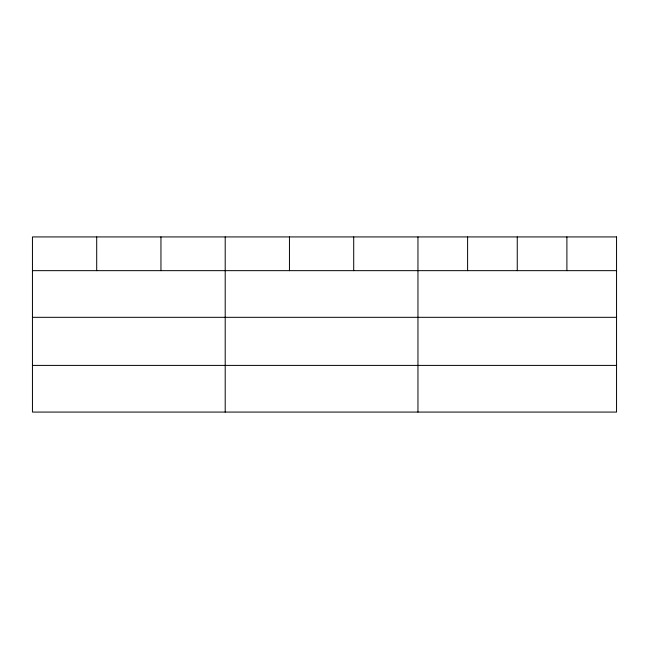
<?xml version="1.0" encoding="UTF-8"?>
<svg xmlns="http://www.w3.org/2000/svg" width="649" height="649" viewBox="0 0 649 649"><rect width="100%" height="100%" fill="white"/><g stroke="black" fill="none" stroke-linecap="round" stroke-linejoin="round"><path stroke-width="0.97" d="M32.45 270.657L616.55 270.657M32.45 317.32L616.55 317.32M32.45 365.403L616.55 365.403M566.901 236.926L566.901 270.657M517.253 236.926L517.253 270.657M467.604 236.926L467.604 270.657M417.956 236.926L417.956 412.074M353.705 236.926L353.705 270.657M289.454 236.926L289.454 270.657M225.203 236.926L225.203 412.074M160.952 236.926L160.952 270.657M96.701 236.926L96.701 270.657M616.55 236.926L32.45 236.926L32.45 412.074L616.55 412.074L616.55 236.926"/></g></svg>
